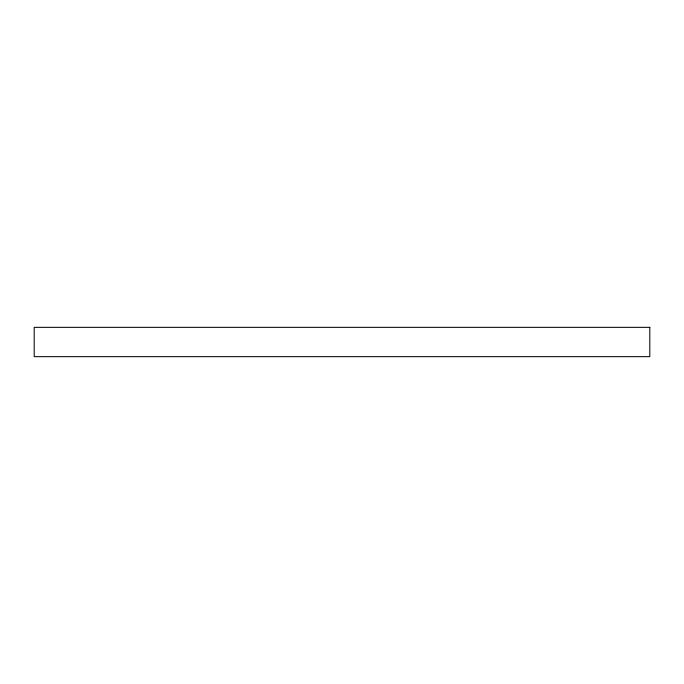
<?xml version="1.0" encoding="UTF-8"?>
<svg xmlns="http://www.w3.org/2000/svg" width="684" height="684" viewBox="0 0 684 684"><rect width="100%" height="100%" fill="white"/><g stroke="black" fill="none" stroke-linecap="round" stroke-linejoin="round"><path stroke-width="1.03" d="M649.8 327.345L34.2 327.345L34.2 356.655L649.8 356.655L649.8 327.345"/></g></svg>
